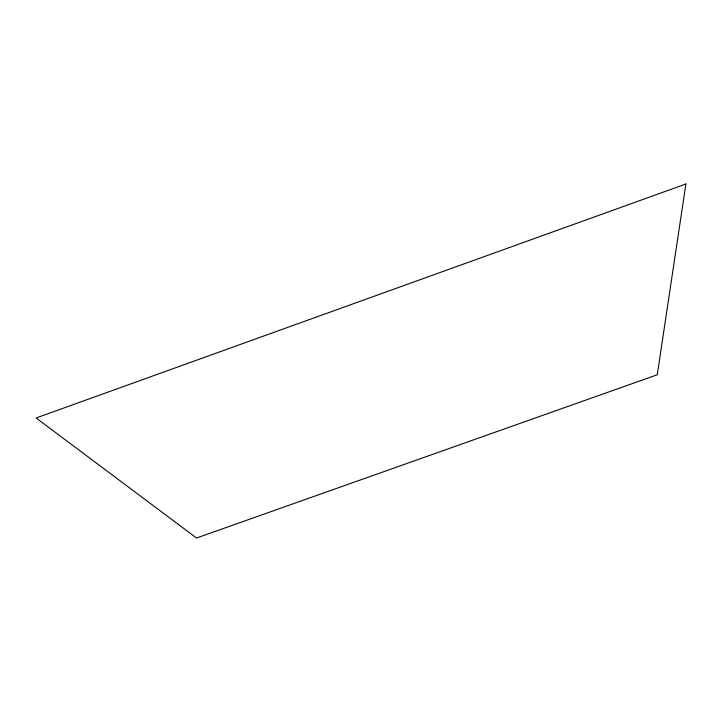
<?xml version="1.0" encoding="UTF-8"?>
<svg xmlns="http://www.w3.org/2000/svg" width="722" height="722" viewBox="0 0 722 722"><rect width="100%" height="100%" fill="white"/><g stroke="black" fill="none" stroke-linecap="round" stroke-linejoin="round"><path stroke-width="1.08" d="M685.9 183.984L657.264 374.772L196.537 538.016L36.1 417.993L685.9 183.984"/></g></svg>
